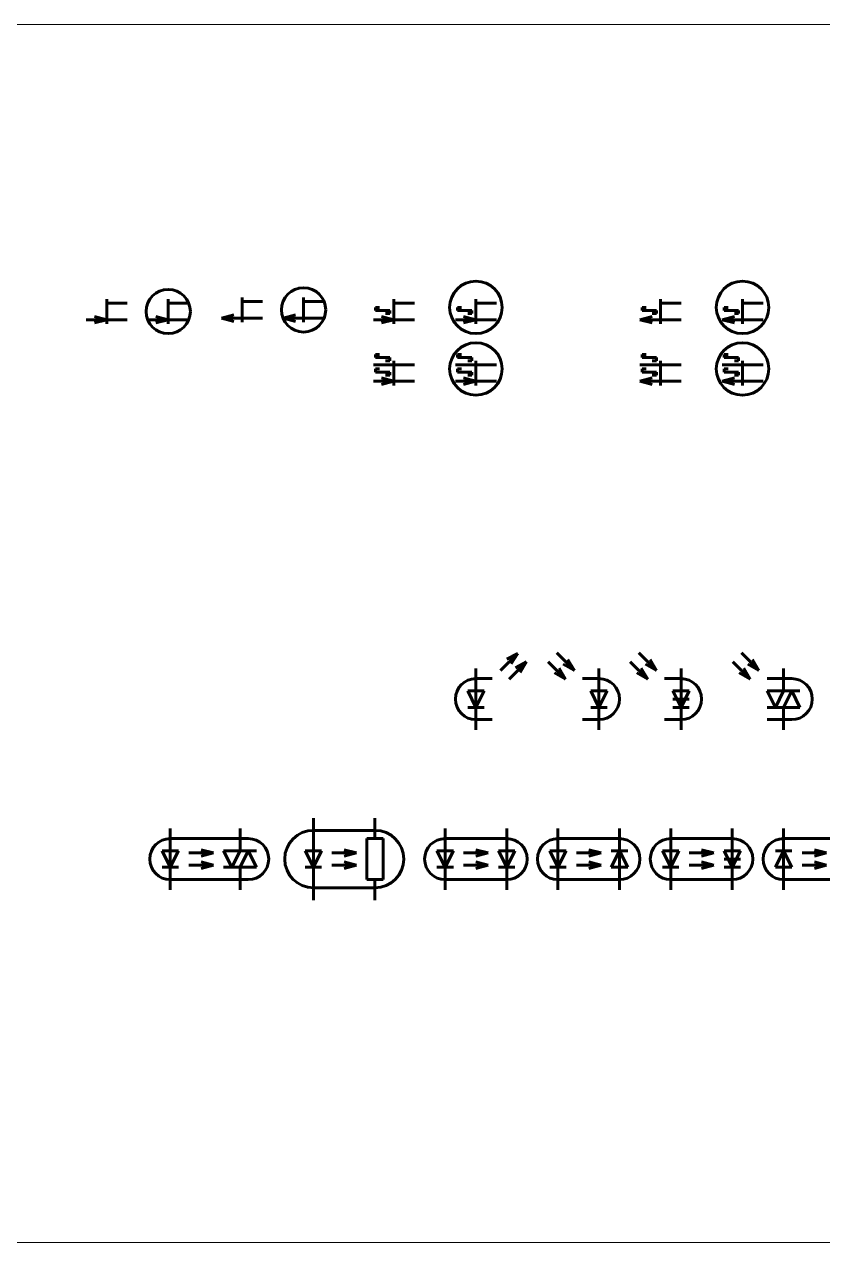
# Model space of a CAD drawing. Header units: millimetres. Extents: x 0 to 6510, y 0 to 297.
# Drawn here: x 2314.9 to 2509.5, y 0 to 297 of the extents above; entities that cross this region are included whole.
import ezdxf

# ---------------------------------------------------------------- set-up
doc = ezdxf.new("R2010")
doc.units = ezdxf.units.MM
doc.linetypes.add('K5LT_BASIC', pattern=[0])
doc.linetypes.add('K5LT_THIN', pattern=[0])

# ---------------------------------------------------------------- blocks, each defined once
blk = doc.blocks.new('U223')
at = {"color": 150, "linetype": 'K5LT_BASIC', "lineweight": 60, "true_color": 0x0080ff}
for p, q in [((2335, 230), (2335, 224)), ((2340, 229), (2335, 229)), ((2332, 225.8), (2335, 225)), ((2340, 225), (2330, 225)), ((2335, 225), (2332, 224.2))]:
    blk.add_line(p, q, dxfattribs=at)
blk = doc.blocks.new('U224')
at = {"color": 150, "linetype": 'K5LT_BASIC', "lineweight": 60, "true_color": 0x0080ff}
for p, q in [((2350, 230), (2350, 224)), ((2355, 229), (2350, 229)), ((2347, 225.8), (2350, 225)), ((2355, 225), (2345, 225)), ((2350, 225), (2347, 224.2))]:
    blk.add_line(p, q, dxfattribs=at)
blk.add_circle((2350, 227), 5.4, dxfattribs=at)
blk = doc.blocks.new('U225')
at = {"color": 150, "linetype": 'K5LT_BASIC', "lineweight": 60, "true_color": 0x0080ff}
for p, q in [((2368, 230.4), (2368, 224.4)), ((2373, 229.4), (2368, 229.4)), ((2366, 226.2), (2363, 225.4)), ((2373, 225.4), (2363, 225.4)), ((2363, 225.4), (2366, 224.6))]:
    blk.add_line(p, q, dxfattribs=at)
blk = doc.blocks.new('U226')
at = {"color": 150, "linetype": 'K5LT_BASIC', "lineweight": 60, "true_color": 0x0080ff}
for p, q in [((2383, 230.4), (2383, 224.4)), ((2388, 229.4), (2383, 229.4)), ((2381, 226.2), (2378, 225.4)), ((2388, 225.4), (2378, 225.4)), ((2378, 225.4), (2381, 224.6))]:
    blk.add_line(p, q, dxfattribs=at)
blk.add_circle((2383, 227.4), 5.4, dxfattribs=at)
blk = doc.blocks.new('U227')
at = {"color": 150, "linetype": 'K5LT_BASIC', "lineweight": 60, "true_color": 0x0080ff}
for p, q in [((2405, 230), (2405, 224)), ((2410, 229), (2405, 229)), ((2400.5, 227.25), (2400.5, 228)), ((2400.5, 228), (2401.5, 228)), ((2404, 227.25), (2400.5, 227.25)), ((2402, 225.8), (2405, 225)), ((2403, 226.5), (2404, 226.5)), ((2404, 226.5), (2404, 227.25)), ((2410, 225), (2400, 225)), ((2405, 225), (2402, 224.2))]:
    blk.add_line(p, q, dxfattribs=at)
blk = doc.blocks.new('U228')
at = {"color": 150, "linetype": 'K5LT_BASIC', "lineweight": 60, "true_color": 0x0080ff}
for p, q in [((2425, 230), (2425, 224)), ((2430, 229), (2425, 229)), ((2420.5, 227.25), (2420.5, 228)), ((2420.5, 228), (2421.5, 228)), ((2424, 227.25), (2420.5, 227.25)), ((2422, 225.8), (2425, 225)), ((2423, 226.5), (2424, 226.5)), ((2424, 226.5), (2424, 227.25)), ((2430, 225), (2420, 225)), ((2425, 225), (2422, 224.2))]:
    blk.add_line(p, q, dxfattribs=at)
blk.add_circle((2425, 228), 6.4, dxfattribs=at)
blk = doc.blocks.new('U229')
at = {"color": 150, "linetype": 'K5LT_BASIC', "lineweight": 60, "true_color": 0x0080ff}
for p, q in [((2400, 214), (2405, 214)), ((2400.5, 215.75), (2400.5, 216.5)), ((2400.5, 216.5), (2401.5, 216.5)), ((2404, 215.75), (2400.5, 215.75)), ((2403, 215), (2404, 215)), ((2404, 215), (2404, 215.75)), ((2405, 215), (2405, 209)), ((2410, 214), (2405, 214)), ((2400.5, 212.25), (2400.5, 213)), ((2400.5, 213), (2401.5, 213)), ((2404, 212.25), (2400.5, 212.25)), ((2403, 211.5), (2404, 211.5)), ((2404, 211.5), (2404, 212.25)), ((2410, 210), (2400, 210)), ((2402, 210.8), (2405, 210)), ((2405, 210), (2402, 209.2))]:
    blk.add_line(p, q, dxfattribs=at)
blk = doc.blocks.new('U230')
at = {"color": 150, "linetype": 'K5LT_BASIC', "lineweight": 60, "true_color": 0x0080ff}
for p, q in [((2420, 214), (2425, 214)), ((2420.5, 215.75), (2420.5, 216.5)), ((2420.5, 216.5), (2421.5, 216.5)), ((2424, 215.75), (2420.5, 215.75)), ((2423, 215), (2424, 215)), ((2424, 215), (2424, 215.75)), ((2425, 215), (2425, 209)), ((2430, 214), (2425, 214)), ((2420.5, 212.25), (2420.5, 213)), ((2420.5, 213), (2421.5, 213)), ((2424, 212.25), (2420.5, 212.25)), ((2423, 211.5), (2424, 211.5)), ((2424, 211.5), (2424, 212.25)), ((2430, 210), (2420, 210)), ((2422, 210.8), (2425, 210)), ((2425, 210), (2422, 209.2))]:
    blk.add_line(p, q, dxfattribs=at)
blk.add_circle((2425, 213), 6.4, dxfattribs=at)
blk = doc.blocks.new('U231')
at = {"color": 150, "linetype": 'K5LT_BASIC', "lineweight": 60, "true_color": 0x0080ff}
for p, q in [((2470, 230), (2470, 224)), ((2475, 229), (2470, 229)), ((2468, 225.8), (2465, 225)), ((2465.5, 227.25), (2465.5, 228)), ((2465.5, 228), (2466.5, 228)), ((2469, 227.25), (2465.5, 227.25)), ((2468, 226.5), (2469, 226.5)), ((2469, 226.5), (2469, 227.25)), ((2475, 225), (2465, 225)), ((2465, 225), (2468, 224.2))]:
    blk.add_line(p, q, dxfattribs=at)
blk = doc.blocks.new('U232')
at = {"color": 150, "linetype": 'K5LT_BASIC', "lineweight": 60, "true_color": 0x0080ff}
for p, q in [((2485, 214), (2490, 214)), ((2485.5, 215.75), (2485.5, 216.5)), ((2485.5, 216.5), (2486.5, 216.5)), ((2489, 215.75), (2485.5, 215.75)), ((2488, 215), (2489, 215)), ((2489, 215), (2489, 215.75)), ((2490, 215), (2490, 209)), ((2495, 214), (2490, 214)), ((2485.5, 212.25), (2485.5, 213)), ((2485.5, 213), (2486.5, 213)), ((2489, 212.25), (2485.5, 212.25)), ((2488, 211.5), (2489, 211.5)), ((2489, 211.5), (2489, 212.25)), ((2488, 210.8), (2485, 210)), ((2495, 210), (2485, 210)), ((2485, 210), (2488, 209.2))]:
    blk.add_line(p, q, dxfattribs=at)
blk.add_circle((2490, 213), 6.4, dxfattribs=at)
blk = doc.blocks.new('U233')
at = {"color": 150, "linetype": 'K5LT_BASIC', "lineweight": 60, "true_color": 0x0080ff}
for p, q in [((2465, 214), (2470, 214)), ((2465.5, 215.75), (2465.5, 216.5)), ((2465.5, 216.5), (2466.5, 216.5)), ((2469, 215.75), (2465.5, 215.75)), ((2468, 215), (2469, 215)), ((2469, 215), (2469, 215.75)), ((2470, 215), (2470, 209)), ((2475, 214), (2470, 214)), ((2465.5, 212.25), (2465.5, 213)), ((2465.5, 213), (2466.5, 213)), ((2469, 212.25), (2465.5, 212.25)), ((2468, 211.5), (2469, 211.5)), ((2469, 211.5), (2469, 212.25)), ((2468, 210.8), (2465, 210)), ((2475, 210), (2465, 210)), ((2465, 210), (2468, 209.2))]:
    blk.add_line(p, q, dxfattribs=at)
blk = doc.blocks.new('U234')
at = {"color": 150, "linetype": 'K5LT_BASIC', "lineweight": 60, "true_color": 0x0080ff}
for p, q in [((2490, 230), (2490, 224)), ((2495, 229), (2490, 229)), ((2488, 225.8), (2485, 225)), ((2485.5, 227.25), (2485.5, 228)), ((2485.5, 228), (2486.5, 228)), ((2489, 227.25), (2485.5, 227.25)), ((2488, 226.5), (2489, 226.5)), ((2489, 226.5), (2489, 227.25)), ((2495, 225), (2485, 225)), ((2485, 225), (2488, 224.2))]:
    blk.add_line(p, q, dxfattribs=at)
blk.add_circle((2490, 228), 6.4, dxfattribs=at)
blk = doc.blocks.new('U235')
at = {"color": 150, "linetype": 'K5LT_BASIC', "lineweight": 60, "true_color": 0x0080ff}
for p, q in [((2417.5, 86), (2417.5, 101)), ((2432.5, 101), (2432.5, 86)), ((2432.5, 98.5), (2417.5, 98.5)), ((2415.5, 95.5), (2419.5, 95.5)), ((2417.5, 91.5), (2415.5, 95.5)), ((2419.5, 95.5), (2417.5, 91.5)), ((2425, 95.8), (2428, 95)), ((2434.5, 95.5), (2430.5, 95.5)), ((2430.5, 95.5), (2432.5, 91.5)), ((2432.5, 91.5), (2434.5, 95.5)), ((2422, 95), (2428, 95)), ((2428, 95), (2425, 94.2)), ((2425, 92.8), (2428, 92)), ((2419.5, 91.5), (2415.5, 91.5)), ((2428, 92), (2422, 92)), ((2428, 92), (2425, 91.2)), ((2430.5, 91.5), (2434.5, 91.5)), ((2417.5, 88.5), (2432.5, 88.5))]:
    blk.add_line(p, q, dxfattribs=at)
for centre, start, end in [((2417.5, 93.5), 90, 270), ((2432.5, 93.5), 270, 90)]:
    blk.add_arc(centre, 5, start, end, dxfattribs=at)
blk = doc.blocks.new('U236')
at = {"color": 150, "linetype": 'K5LT_BASIC', "lineweight": 60, "true_color": 0x0080ff}
for p, q in [((2445, 86), (2445, 101)), ((2460, 101), (2460, 86)), ((2460, 98.5), (2445, 98.5)), ((2443, 95.5), (2447, 95.5)), ((2445, 91.5), (2443, 95.5)), ((2447, 95.5), (2445, 91.5)), ((2452.5, 95.8), (2455.5, 95)), ((2462, 95.5), (2458, 95.5)), ((2458, 91.5), (2460, 95.5)), ((2460, 95.5), (2462, 91.5)), ((2449.5, 95), (2455.5, 95)), ((2455.5, 95), (2452.5, 94.2)), ((2452.5, 92.8), (2455.5, 92)), ((2447, 91.5), (2443, 91.5)), ((2455.5, 92), (2449.5, 92)), ((2455.5, 92), (2452.5, 91.2)), ((2458, 91.5), (2462, 91.5)), ((2445, 88.5), (2460, 88.5))]:
    blk.add_line(p, q, dxfattribs=at)
for centre, start, end in [((2445, 93.5), 90, 270), ((2460, 93.5), 270, 90)]:
    blk.add_arc(centre, 5, start, end, dxfattribs=at)
blk = doc.blocks.new('U237')
at = {"color": 150, "linetype": 'K5LT_BASIC', "lineweight": 60, "true_color": 0x0080ff}
for p, q in [((2472.5, 86), (2472.5, 101)), ((2487.5, 101), (2487.5, 86)), ((2487.5, 98.5), (2472.5, 98.5)), ((2470.5, 95.5), (2474.5, 95.5)), ((2472.5, 91.5), (2470.5, 95.5)), ((2474.5, 95.5), (2472.5, 91.5)), ((2480, 95.8), (2483, 95)), ((2489.5, 95.5), (2485.5, 95.5)), ((2485.5, 95.5), (2487.5, 91.5)), ((2487.5, 91.5), (2489.5, 95.5)), ((2477, 95), (2483, 95)), ((2483, 95), (2480, 94.2)), ((2480, 92.8), (2483, 92)), ((2485.5, 93.5), (2489.5, 93.5)), ((2474.5, 91.5), (2470.5, 91.5)), ((2483, 92), (2477, 92)), ((2483, 92), (2480, 91.2)), ((2485.5, 91.5), (2489.5, 91.5)), ((2472.5, 88.5), (2487.5, 88.5))]:
    blk.add_line(p, q, dxfattribs=at)
for centre, start, end in [((2472.5, 93.5), 90, 270), ((2487.5, 93.5), 270, 90)]:
    blk.add_arc(centre, 5, start, end, dxfattribs=at)
blk = doc.blocks.new('U238')
at = {"color": 150, "linetype": 'K5LT_BASIC', "lineweight": 60, "true_color": 0x0080ff}
for p, q in [((2500, 86), (2500, 101)), ((2515, 101), (2515, 86)), ((2515, 98.5), (2500, 98.5)), ((2498, 95.5), (2502, 95.5)), ((2498, 91.5), (2500, 95.5)), ((2500, 95.5), (2502, 91.5)), ((2507.5, 95.8), (2510.5, 95)), ((2517, 95.5), (2513, 95.5)), ((2513, 95.5), (2515, 91.5)), ((2515, 91.5), (2517, 95.5)), ((2504.5, 95), (2510.5, 95)), ((2510.5, 95), (2507.5, 94.2)), ((2507.5, 92.8), (2510.5, 92)), ((2513, 93.5), (2517, 93.5)), ((2502, 91.5), (2498, 91.5)), ((2510.5, 92), (2504.5, 92)), ((2510.5, 92), (2507.5, 91.2)), ((2513, 91.5), (2517, 91.5)), ((2500, 88.5), (2515, 88.5))]:
    blk.add_line(p, q, dxfattribs=at)
for centre, start, end in [((2500, 93.5), 90, 270), ((2515, 93.5), 270, 90)]:
    blk.add_arc(centre, 5, start, end, dxfattribs=at)
blk = doc.blocks.new('U245')
at = {"color": 150, "linetype": 'K5LT_BASIC', "lineweight": 60, "true_color": 0x0080ff}
for p, q in [((2350.5, 86), (2350.5, 101)), ((2367.5, 95.5), (2367.5, 101)), ((2369.5, 98.5), (2350.5, 98.5)), ((2348.5, 95.5), (2352.5, 95.5)), ((2350.5, 91.5), (2348.5, 95.5)), ((2352.5, 95.5), (2350.5, 91.5)), ((2358, 95.8), (2361, 95)), ((2365.5, 91.5), (2363.5, 95.5)), ((2363.5, 95.5), (2371.5, 95.5)), ((2367.5, 95.5), (2365.5, 91.5)), ((2369.5, 95.5), (2367.5, 91.5)), ((2371.5, 91.5), (2369.5, 95.5)), ((2355, 95), (2361, 95)), ((2361, 95), (2358, 94.2)), ((2358, 92.8), (2361, 92)), ((2352.5, 91.5), (2348.5, 91.5)), ((2361, 92), (2355, 92)), ((2361, 92), (2358, 91.2)), ((2363.5, 91.5), (2371.5, 91.5)), ((2367.5, 86), (2367.5, 91.5)), ((2350.5, 88.5), (2369.5, 88.5))]:
    blk.add_line(p, q, dxfattribs=at)
for centre, start, end in [((2350.5, 93.5), 90, 270), ((2369.5, 93.5), 270, 90)]:
    blk.add_arc(centre, 5, start, end, dxfattribs=at)
blk = doc.blocks.new('U246')
at = {"color": 150, "linetype": 'K5LT_BASIC', "lineweight": 60, "true_color": 0x0080ff}
for p, q in [((2385.4, 83.5), (2385.4, 103.5)), ((2400.4, 103.5), (2400.4, 98.5)), ((2400.4, 100.5), (2385.4, 100.5)), ((2398.4, 98.5), (2402.4, 98.5)), ((2398.4, 88.5), (2398.4, 98.5)), ((2402.4, 98.5), (2402.4, 88.5)), ((2383.4, 95.5), (2387.4, 95.5)), ((2385.4, 91.5), (2383.4, 95.5)), ((2387.4, 95.5), (2385.4, 91.5)), ((2392.9, 95.8), (2395.9, 95)), ((2389.9, 95), (2395.9, 95)), ((2395.9, 95), (2392.9, 94.2)), ((2392.9, 92.8), (2395.9, 92)), ((2387.4, 91.5), (2383.4, 91.5)), ((2395.9, 92), (2389.9, 92)), ((2395.9, 92), (2392.9, 91.2)), ((2385.4, 86.5), (2400.4, 86.5)), ((2402.4, 88.5), (2398.4, 88.5)), ((2400.4, 83.5), (2400.4, 88.5))]:
    blk.add_line(p, q, dxfattribs=at)
for centre, start, end in [((2385.4, 93.5), 90, 270), ((2400.4, 93.5), 270, 90)]:
    blk.add_arc(centre, 7, start, end, dxfattribs=at)
blk = doc.blocks.new('U247')
at = {"color": 150, "linetype": 'K5LT_BASIC', "lineweight": 60, "true_color": 0x0080ff}
for p, q in [((2449, 139.5), (2444.75, 143.75)), ((2446.88, 137.38), (2442.63, 141.63)), ((2446.88, 137.38), (2445.32, 140.07)), ((2449, 139.5), (2446.31, 141.06)), ((2449, 139.5), (2447.44, 142.19)), ((2455, 125), (2455, 140)), ((2446.88, 137.38), (2444.19, 138.93)), ((2451, 137.5), (2455, 137.5)), ((2453, 134.5), (2457, 134.5)), ((2455, 130.5), (2453, 134.5)), ((2457, 134.5), (2455, 130.5)), ((2457, 130.5), (2453, 130.5)), ((2455, 127.5), (2451, 127.5))]:
    blk.add_line(p, q, dxfattribs=at)
blk.add_arc((2455, 132.5), 5, 270, 90, dxfattribs=at)
blk = doc.blocks.new('U248')
at = {"color": 150, "linetype": 'K5LT_BASIC', "lineweight": 60, "true_color": 0x0080ff}
for p, q in [((2469, 139.5), (2464.75, 143.75)), ((2466.88, 137.38), (2462.63, 141.63)), ((2466.88, 137.38), (2465.32, 140.07)), ((2469, 139.5), (2466.31, 141.06)), ((2469, 139.5), (2467.44, 142.19)), ((2475, 125), (2475, 140)), ((2466.88, 137.38), (2464.19, 138.93)), ((2471, 137.5), (2475, 137.5)), ((2473, 134.5), (2477, 134.5)), ((2475, 130.5), (2473, 134.5)), ((2477, 134.5), (2475, 130.5)), ((2473, 132.5), (2477, 132.5)), ((2477, 130.5), (2473, 130.5)), ((2475, 127.5), (2471, 127.5))]:
    blk.add_line(p, q, dxfattribs=at)
blk.add_arc((2475, 132.5), 5, 270, 90, dxfattribs=at)
blk = doc.blocks.new('U249')
at = {"color": 150, "linetype": 'K5LT_BASIC', "lineweight": 60, "true_color": 0x0080ff}
for p, q in [((2494, 139.5), (2489.75, 143.75)), ((2491.88, 137.38), (2487.63, 141.63)), ((2491.88, 137.38), (2490.32, 140.07)), ((2494, 139.5), (2491.31, 141.06)), ((2494, 139.5), (2492.44, 142.19)), ((2500, 134.5), (2500, 140)), ((2491.88, 137.38), (2489.19, 138.93)), ((2496, 137.5), (2502, 137.5)), ((2498, 130.5), (2496, 134.5)), ((2496, 134.5), (2504, 134.5)), ((2500, 134.5), (2498, 130.5)), ((2502, 134.5), (2500, 130.5)), ((2504, 130.5), (2502, 134.5)), ((2496, 130.5), (2504, 130.5)), ((2500, 125), (2500, 130.5)), ((2502, 127.5), (2496, 127.5))]:
    blk.add_line(p, q, dxfattribs=at)
blk.add_arc((2502, 132.5), 5, 270, 90, dxfattribs=at)
blk = doc.blocks.new('U255')
at = {"color": 150, "linetype": 'K5LT_BASIC', "lineweight": 60, "true_color": 0x0080ff}
for p, q in [((2431, 139.5), (2435.25, 143.65)), ((2435.25, 143.65), (2432.5, 142.25)), ((2435.25, 143.65), (2433.63, 141.12)), ((2425, 125), (2425, 140)), ((2433.12, 137.38), (2437.37, 141.63)), ((2437.37, 141.63), (2434.62, 140.13)), ((2437.37, 141.63), (2435.75, 139)), ((2429, 137.5), (2425, 137.5)), ((2423, 134.5), (2427, 134.5)), ((2425, 130.5), (2423, 134.5)), ((2427, 134.5), (2425, 130.5)), ((2427, 130.5), (2423, 130.5)), ((2425, 127.5), (2429, 127.5))]:
    blk.add_line(p, q, dxfattribs=at)
blk.add_arc((2425, 132.5), 5, 90, 270, dxfattribs=at)
blk = doc.blocks.new('U1434')
at = {"color": 7, "linetype": 'K5LT_THIN', "lineweight": 18}
for p, q in [((2310, 297), (2730, 297)), ((2730, 0), (2310, 0))]:
    blk.add_line(p, q, dxfattribs=at)

msp = doc.modelspace()

# ---------------------------------------------------------------- block references
for name in ['U1434', 'U224', 'U226', 'U228', 'U234', 'U223', 'U225', 'U227', 'U231', 'U230', 'U232', 'U229', 'U233', 'U255', 'U247', 'U248', 'U249', 'U245', 'U246', 'U235', 'U236', 'U237', 'U238']:
    msp.add_blockref(name, (0, 0))

doc.saveas('drawing.dxf')
